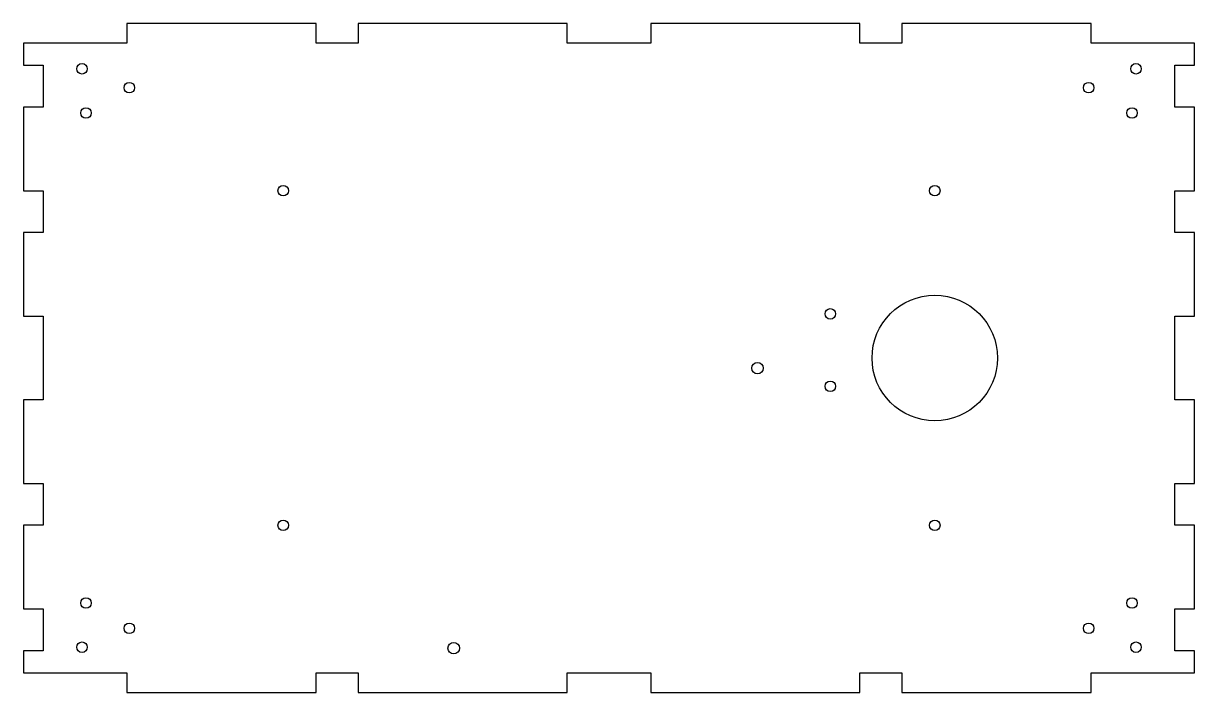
# Model space of a CAD drawing. Header units: millimetres. Extents: x 0 to 356, y 0 to 203.
import ezdxf

# ---------------------------------------------------------------- set-up
doc = ezdxf.new("R2010")
doc.units = ezdxf.units.MM
doc.layers.get('0').update_dxf_attribs({"linetype": 'CONTINUOUS'})

msp = doc.modelspace()

# ---------------------------------------------------------------- linework, layer by layer
msp.add_lwpolyline([(6, 12.7), (0, 12.7), (0, 6), (31.4, 6), (31.4, 0), (88.9, 0), (88.9, 6), (101.6, 6), (101.6, 0), (165.1, 0), (165.1, 6), (190.5, 6), (190.5, 0), (254, 0), (254, 6), (266.7, 6), (266.7, 0), (324.2, 0), (324.2, 6), (355.6, 6), (355.6, 12.7), (349.6, 12.7), (349.6, 25.4), (355.6, 25.4), (355.6, 50.8), (349.6, 50.8), (349.6, 63.5), (355.6, 63.5), (355.6, 88.9), (349.6, 88.9), (349.6, 114.3), (355.6, 114.3), (355.6, 139.7), (349.6, 139.7), (349.6, 152.4), (355.6, 152.4), (355.6, 177.8), (349.6, 177.8), (349.6, 190.5), (355.6, 190.5), (355.6, 197.2), (324.2, 197.2), (324.2, 203.2), (266.7, 203.2), (266.7, 197.2), (254, 197.2), (254, 203.2), (190.5, 203.2), (190.5, 197.2), (165.1, 197.2), (165.1, 203.2), (101.6, 203.2), (101.6, 197.2), (88.9, 197.2), (88.9, 203.2), (31.4, 203.2), (31.4, 197.2), (0, 197.2), (0, 190.5), (6, 190.5), (6, 177.8), (0, 177.8), (0, 152.4), (6, 152.4), (6, 139.7), (0, 139.7), (0, 114.3), (6, 114.3), (6, 88.9), (0, 88.9), (0, 63.5), (6, 63.5), (6, 50.8), (0, 50.8), (0, 25.4), (6, 25.4)], close=True)
for centre, radius in [((17.79, 189.44), 1.6), ((337.81, 189.44), 1.6), ((32.14, 183.68), 1.6), ((323.46, 183.68), 1.6), ((19, 176), 1.6), ((336.6, 176), 1.6), ((78.89, 152.4), 1.6), ((276.71, 152.4), 1.6), ((276.71, 101.6), 19.05), ((245, 115), 1.6), ((222.9, 98.5), 1.75), ((245, 93), 1.6), ((78.89, 50.8), 1.6), ((276.71, 50.8), 1.6), ((19, 27.2), 1.6), ((336.6, 27.2), 1.6), ((32.14, 19.52), 1.6), ((323.46, 19.52), 1.6), ((17.79, 13.76), 1.6), ((130.65, 13.5), 1.75), ((337.81, 13.76), 1.6)]:
    msp.add_circle(centre, radius)

doc.saveas('drawing.dxf')
